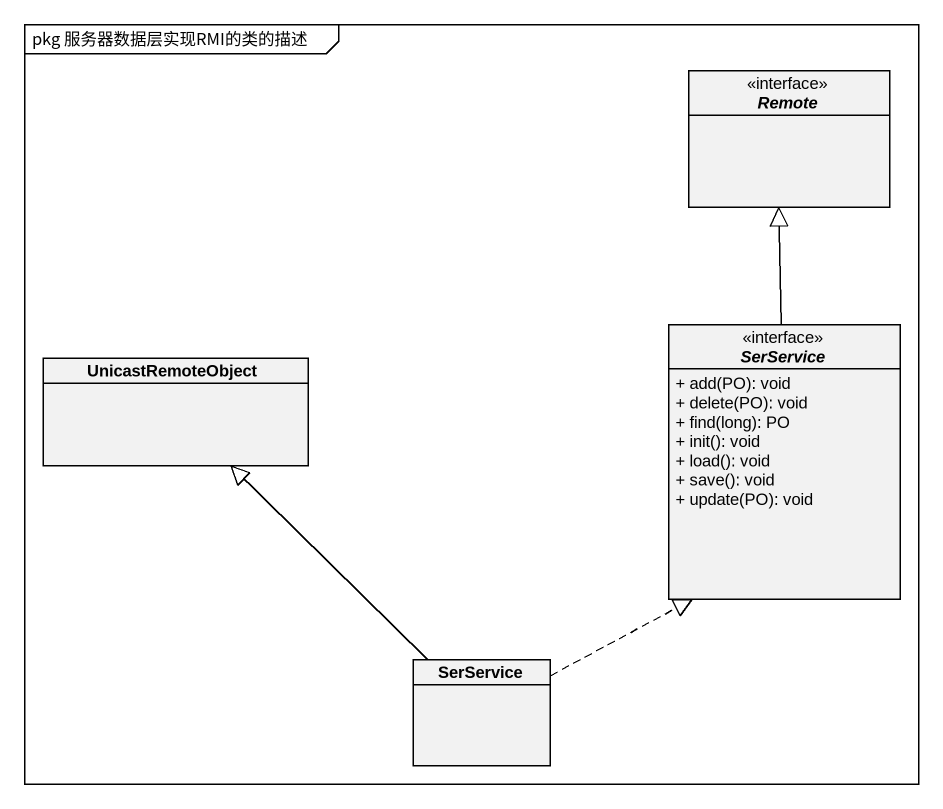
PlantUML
@startuml
mainframe pkg 服务器数据层实现RMI的类的描述
hide circle
hide empty members
skinparam classAttributeIconSize 0
interface Remote <<interface>>
interface SerService <<interface>> {
  + add(PO): void
  + delete(PO): void
  + find(long): PO
  + init(): void
  + load(): void
  + save(): void
  + update(PO): void
}
class UnicastRemoteObject
class "SerService" as SerService_2
SerService -up-|> Remote
SerService_2 .up.|> SerService
SerService_2 -up-|> UnicastRemoteObject
@enduml
